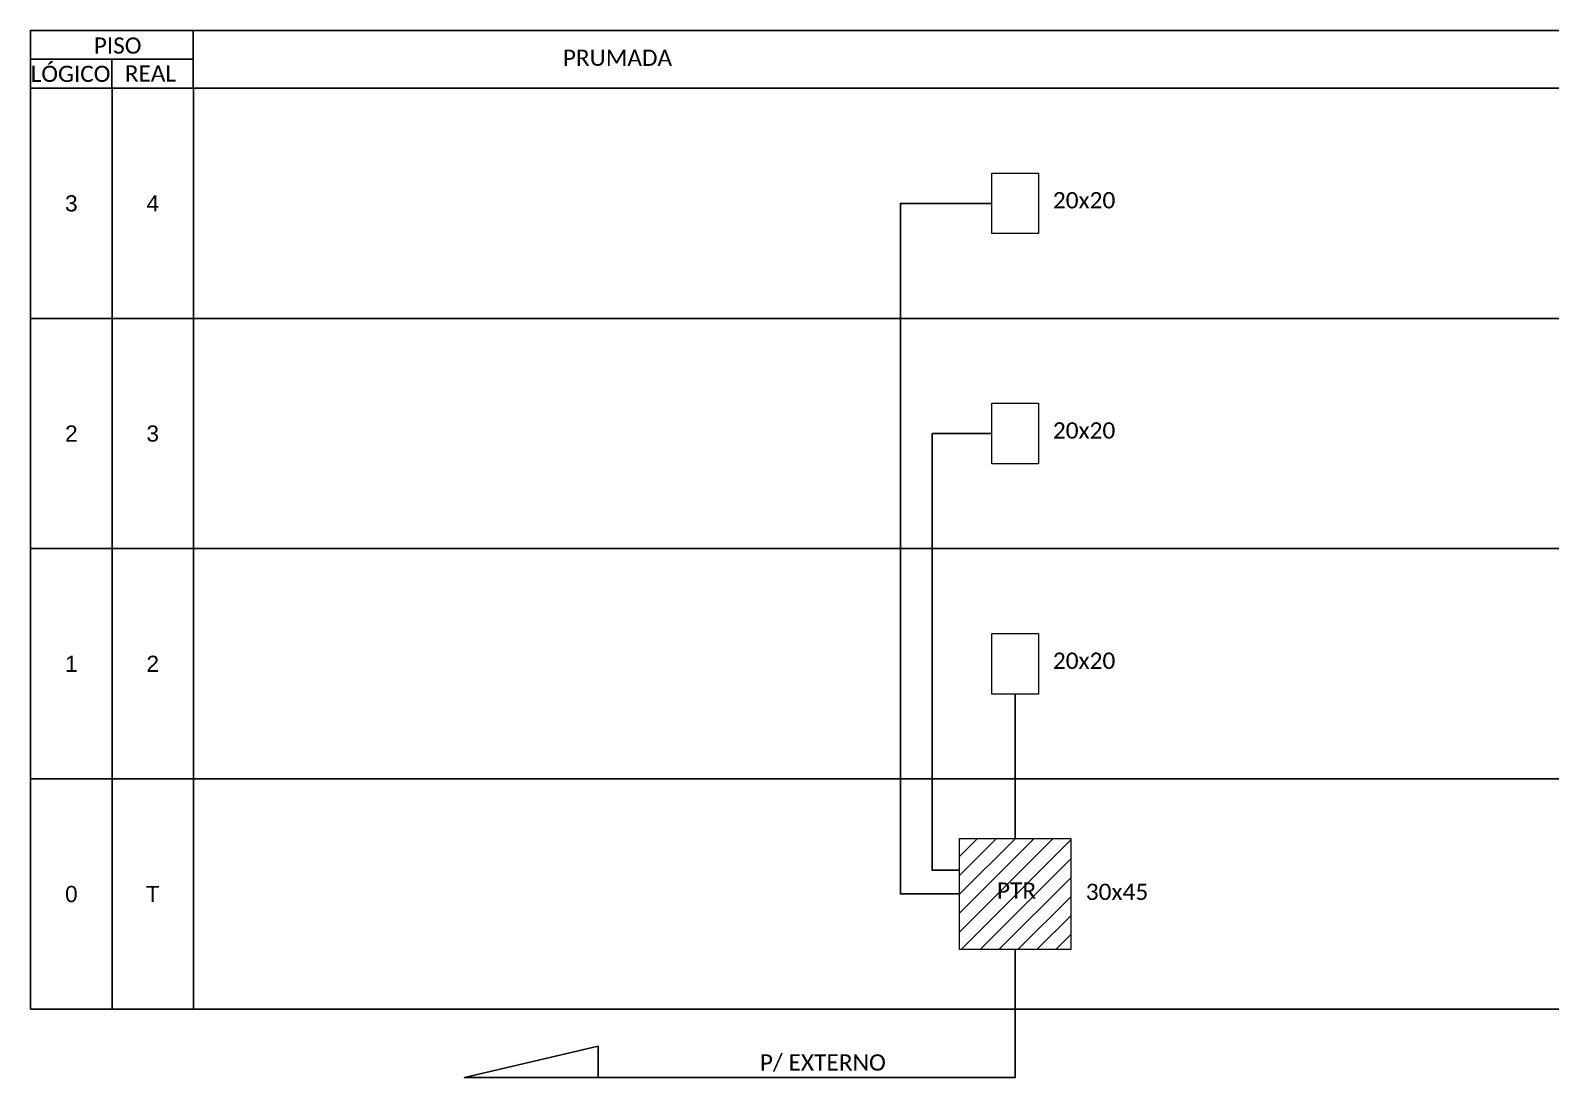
# Model space of a CAD drawing. Extents: x -89 to 749, y 705 to 1299.
# Drawn here: x 374.1 to 590.2, y 933.4 to 1082.3 of the extents above; entities that cross this region are included whole.
import ezdxf
from ezdxf.enums import TextEntityAlignment as Align

# ---------------------------------------------------------------- set-up
doc = ezdxf.new("R2010")
doc.units = 0
doc.styles.add('ARIAL', font='arial.ttf')
doc.styles.add('WMF-Calibri0', font='calibri.ttf')

msp = doc.modelspace()

# ---------------------------------------------------------------- hatches: boundary and pattern name
h = msp.add_hatch()
h.set_pattern_fill('ANSI31', color=1, scale=0.6)
h.set_pattern_definition([(45, (36.015, 3638.6599), (-1.3470384, 1.3470384), [])])
h.paths.add_polyline_path([(522, 967.4), (506.19, 967.4), (506.19, 951.6), (522, 951.6)])
h.paths.add_polyline_path([(510.93, 958.23), (517.73, 958.23), (517.73, 961.7), (510.93, 961.7)], flags=24)

# ---------------------------------------------------------------- linework, layer by layer
for points in [[(374.11, 1078.22), (397.25, 1078.22), (397.25, 1082.33), (374.11, 1082.33)], [(374.11, 1074.1), (397.25, 1074.1), (397.25, 1078.22), (374.11, 1078.22)], [(374.14, 1074.1), (385.72, 1074.1), (385.72, 1041.36), (374.14, 1041.36)], [(385.72, 1074.1), (397.29, 1074.1), (397.29, 1041.36), (385.72, 1041.36)], [(397.29, 1074.1), (630.91, 1074.1), (630.91, 1041.36), (397.29, 1041.36)], [(374.14, 1041.36), (385.72, 1041.36), (385.72, 1008.62), (374.14, 1008.62)], [(385.72, 1041.36), (397.29, 1041.36), (397.29, 1008.62), (385.72, 1008.62)], [(397.29, 1041.36), (630.91, 1041.36), (630.91, 1008.62), (397.29, 1008.62)], [(374.14, 1008.62), (385.72, 1008.62), (385.72, 975.87), (374.14, 975.87)], [(385.72, 1008.62), (397.29, 1008.62), (397.29, 975.87), (385.72, 975.87)], [(397.29, 1008.62), (630.91, 1008.62), (630.91, 975.87), (397.29, 975.87)], [(374.14, 975.87), (385.72, 975.87), (385.72, 943.13), (374.14, 943.13)], [(385.72, 975.87), (397.29, 975.87), (397.29, 943.13), (385.72, 943.13)], [(397.29, 975.87), (630.91, 975.87), (630.91, 943.13), (397.29, 943.13)]]:
    msp.add_lwpolyline(points, close=True)
for points in [[(397.25, 1074.1), (665.62, 1074.1), (665.62, 1082.33), (397.25, 1082.33), (397.25, 1082.33), (397.25, 1078.22)], [(385.68, 1074.1), (385.68, 1078.22)]]:
    msp.add_lwpolyline(points)
at = {"color": 0, "lineweight": 0}
for points in [[(510.79, 1062.04), (517.41, 1062.04), (517.41, 1053.42), (510.79, 1053.42)], [(510.79, 1029.3), (517.41, 1029.3), (517.41, 1020.68), (510.79, 1020.68)], [(510.79, 996.55), (517.41, 996.55), (517.41, 987.93), (510.79, 987.93)]]:
    msp.add_lwpolyline(points, close=True, dxfattribs=at)
at = {"color": 3, "ltscale": 0.5}
for points in [[(506.19, 959.5), (497.8, 959.5), (497.8, 1057.73), (510.79, 1057.73)], [(506.19, 962.88), (502.3, 962.88), (502.3, 1024.99), (510.79, 1024.99)], [(514.1, 967.4), (514.1, 987.93)], [(514.1, 951.6), (514.1, 933.38), (435.8, 933.38), (454.8, 937.88), (454.8, 933.38)]]:
    msp.add_lwpolyline(points, dxfattribs=at)
at = {"color": 1, "lineweight": 0}
msp.add_lwpolyline([(506.19, 967.4), (522, 967.4), (522, 951.6), (506.19, 951.6)], close=True, dxfattribs=at)
for p in [(374.14, 1074.1), (374.14, 1041.36), (374.14, 1008.62), (374.14, 975.87)]:
    msp.add_point(p)

# ---------------------------------------------------------------- texts
at = {"style": 'WMF-Calibri0'}
for s, height, p in [('     PISO', 2.3, (379.07, 1079.02)), ('PRUMADA', 2.3, (449.81, 1077.28)), ('  LÓGICO', 2.3, (372.53, 1075)), ('    REAL', 2.3, (384.29, 1075.05)), ('20x20', 2.317, (519.46, 1057.01)), ('20x20', 2.317, (519.46, 1024.27)), ('20x20', 2.317, (519.46, 991.52)), ('PTR', 2.317, (511.51, 958.82)), ('30x45', 2.317, (524.14, 958.65)), ('P/ EXTERNO', 2.317, (477.8, 934.38))]:
    msp.add_text(s, height=height, dxfattribs=at).set_placement(p)
at = {"style": 'ARIAL'}
for s, p in [('3', (379.93, 1057.73)), ('4', (391.5, 1057.73)), ('2', (379.93, 1024.99)), ('3', (391.5, 1024.99)), ('1', (379.93, 992.24)), ('2', (391.5, 992.24)), ('0', (379.93, 959.5)), ('T', (391.5, 959.5))]:
    msp.add_text(s, height=2.3, dxfattribs=at).set_placement(p, align=Align.MIDDLE_CENTER)

doc.saveas('drawing.dxf')
